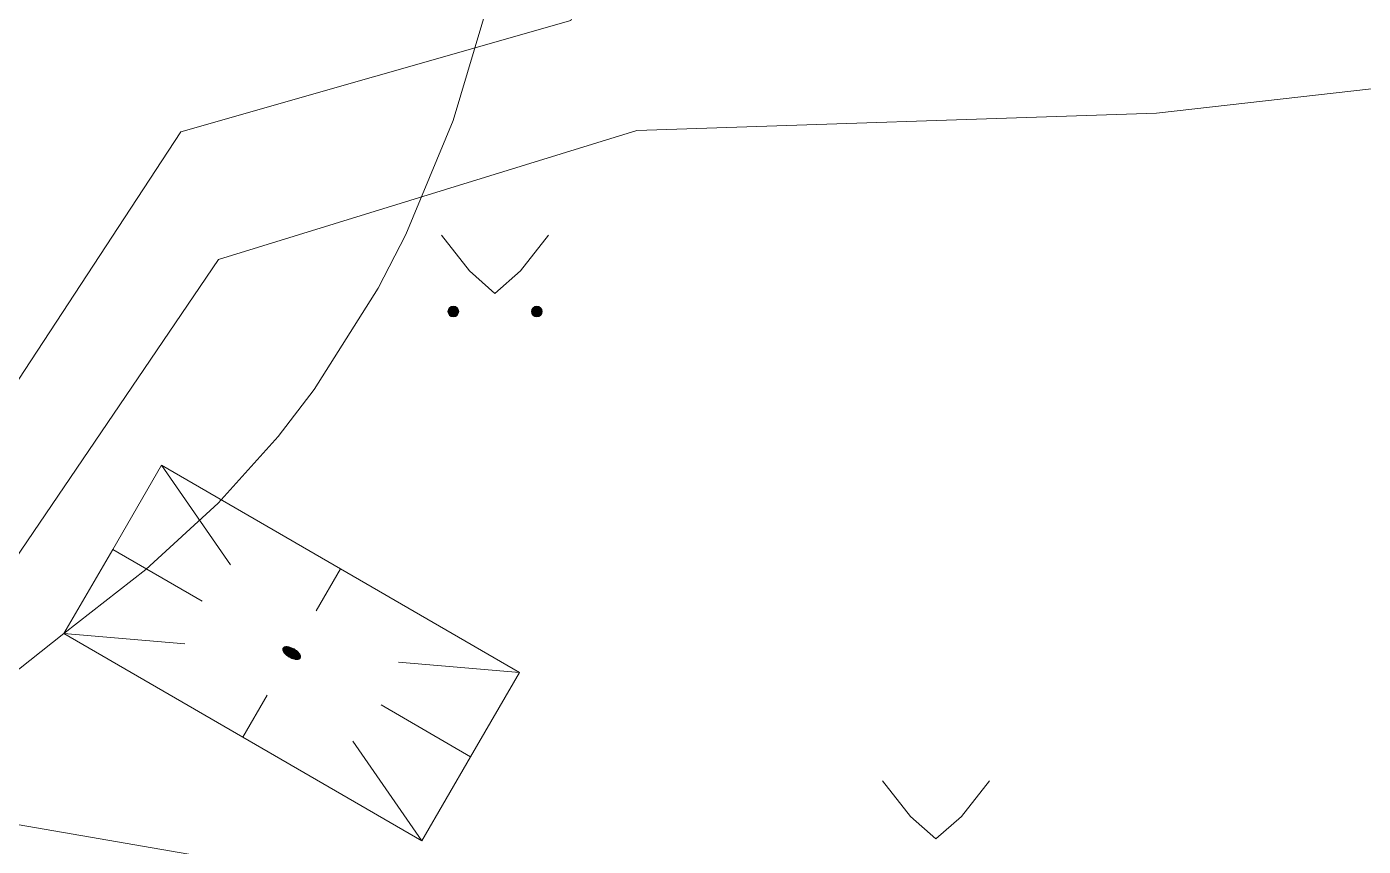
# Model space of a CAD drawing. Extents: x 1000 to 4000, y -5000 to -1000.
# Drawn here: x 1545.7 to 1570.06, y -4599.88 to -4584.94 of the extents above; entities that cross this region are included whole.
import ezdxf

# ---------------------------------------------------------------- set-up
doc = ezdxf.new("R2010")
doc.units = 0
doc.header["$MEASUREMENT"] = 0
for name, color, linetype in [('СЛОЙ_11', 7, 'CONTINUOUS'), ('СЛОЙ_24', 7, 'CONTINUOUS'), ('СЛОЙ_41', 7, 'CONTINUOUS'), ('СЛОЙ_50', 7, 'CONTINUOUS'), ('СЛОЙ_7', 7, 'CONTINUOUS')]:
    doc.layers.add(name, color=color, linetype=linetype)

msp = doc.modelspace()

# ---------------------------------------------------------------- linework, layer by layer
at = {"layer": 'СЛОЙ_11', "color": 253, "linetype": 'Continuous', "lineweight": 0}
msp.add_lwpolyline([(1538.842, -4598.279), (1540.641, -4598.64), (1564.999, -4602.85)], dxfattribs=at)
at = {"layer": 'СЛОЙ_24', "color": 253, "linetype": 'Continuous', "lineweight": 0}
for points in [[(1540.448, -4595.008), (1544.02, -4596.815), (1549.197, -4589.187), (1556.822, -4586.838), (1566.294, -4586.517), (1576.968, -4585.313), (1588.124, -4581.7), (1590.372, -4580.175), (1592.378, -4577.846), (1592.539, -4575.999), (1591.289, -4572.94), (1577.771, -4553.075)], [(1530.014, -4587.019), (1530.094, -4588.223), (1543.618, -4594.326), (1548.515, -4586.858), (1555.618, -4584.831), (1557.063, -4581.7)]]:
    msp.add_lwpolyline(points, dxfattribs=at)
at = {"layer": 'СЛОЙ_41', "color": 253, "linetype": 'Continuous', "lineweight": 0}
for p, q in [((1553.264, -4588.746), (1553.774, -4589.396)), ((1555.214, -4588.746), (1554.704, -4589.396)), ((1553.774, -4589.396), (1554.234, -4589.806)), ((1554.704, -4589.396), (1554.234, -4589.806)), ((1561.298, -4598.69), (1561.808, -4599.34)), ((1563.248, -4598.69), (1562.738, -4599.34)), ((1561.808, -4599.34), (1562.268, -4599.75)), ((1562.738, -4599.34), (1562.268, -4599.75))]:
    msp.add_line(p, q, dxfattribs=at)
for centre in [(1553.478, -4590.136), (1554.999, -4590.136)]:
    msp.add_circle(centre, 0.0976, dxfattribs=at)
for points in [[(1553.388, -4590.173), (1553.382, -4590.116), (1553.388, -4590.098)], [(1553.397, -4590.19), (1553.388, -4590.098), (1553.397, -4590.081)], [(1553.388, -4590.173), (1553.388, -4590.098), (1553.397, -4590.19)], [(1553.409, -4590.205), (1553.397, -4590.081), (1553.409, -4590.067)], [(1553.397, -4590.19), (1553.397, -4590.081), (1553.409, -4590.205)], [(1553.424, -4590.217), (1553.409, -4590.067), (1553.424, -4590.054)], [(1553.409, -4590.205), (1553.409, -4590.067), (1553.424, -4590.217)], [(1553.441, -4590.226), (1553.424, -4590.054), (1553.441, -4590.045)], [(1553.424, -4590.217), (1553.424, -4590.054), (1553.441, -4590.226)], [(1553.459, -4590.231), (1553.441, -4590.045), (1553.459, -4590.04)], [(1553.441, -4590.226), (1553.441, -4590.045), (1553.459, -4590.231)], [(1553.478, -4590.233), (1553.459, -4590.04), (1553.478, -4590.038)], [(1553.459, -4590.231), (1553.459, -4590.04), (1553.478, -4590.233)], [(1554.909, -4590.173), (1554.903, -4590.116), (1554.909, -4590.098)], [(1554.918, -4590.19), (1554.909, -4590.098), (1554.918, -4590.081)], [(1554.909, -4590.173), (1554.909, -4590.098), (1554.918, -4590.19)], [(1554.93, -4590.205), (1554.918, -4590.081), (1554.93, -4590.067)], [(1554.918, -4590.19), (1554.918, -4590.081), (1554.93, -4590.205)], [(1554.945, -4590.217), (1554.93, -4590.067), (1554.945, -4590.054)], [(1554.93, -4590.205), (1554.93, -4590.067), (1554.945, -4590.217)], [(1554.962, -4590.226), (1554.945, -4590.054), (1554.962, -4590.045)], [(1554.945, -4590.217), (1554.945, -4590.054), (1554.962, -4590.226)], [(1554.98, -4590.231), (1554.962, -4590.045), (1554.98, -4590.04)], [(1554.962, -4590.226), (1554.962, -4590.045), (1554.98, -4590.231)], [(1554.999, -4590.233), (1554.98, -4590.04), (1554.999, -4590.038)], [(1554.98, -4590.231), (1554.98, -4590.04), (1554.999, -4590.233)], [(1553.382, -4590.155), (1553.38, -4590.136), (1553.382, -4590.116)], [(1553.382, -4590.155), (1553.382, -4590.116), (1553.388, -4590.173)], [(1554.903, -4590.155), (1554.901, -4590.136), (1554.903, -4590.116)], [(1554.903, -4590.155), (1554.903, -4590.116), (1554.909, -4590.173)]]:
    msp.add_solid(points, dxfattribs=at)
at = {"layer": 'СЛОЙ_41', "color": 253, "linetype": 'Continuous', "lineweight": 0, "extrusion": (0, 0, -1)}
for points in [[(-1553.478, -4590.233), (-1553.478, -4590.038), (-1553.497, -4590.231)], [(-1553.497, -4590.231), (-1553.478, -4590.038), (-1553.497, -4590.04)], [(-1553.497, -4590.231), (-1553.497, -4590.04), (-1553.515, -4590.226)], [(-1553.515, -4590.226), (-1553.497, -4590.04), (-1553.515, -4590.045)], [(-1553.515, -4590.226), (-1553.515, -4590.045), (-1553.532, -4590.217)], [(-1553.532, -4590.217), (-1553.515, -4590.045), (-1553.532, -4590.054)], [(-1553.532, -4590.217), (-1553.532, -4590.054), (-1553.547, -4590.205)], [(-1553.547, -4590.205), (-1553.532, -4590.054), (-1553.547, -4590.067)], [(-1553.547, -4590.205), (-1553.547, -4590.067), (-1553.559, -4590.19)], [(-1553.559, -4590.19), (-1553.547, -4590.067), (-1553.559, -4590.081)], [(-1553.559, -4590.19), (-1553.559, -4590.081), (-1553.568, -4590.173)], [(-1553.568, -4590.173), (-1553.559, -4590.081), (-1553.568, -4590.098)], [(-1553.568, -4590.173), (-1553.568, -4590.098), (-1553.574, -4590.155)], [(-1553.574, -4590.155), (-1553.568, -4590.098), (-1553.574, -4590.116)], [(-1554.999, -4590.233), (-1554.999, -4590.038), (-1555.018, -4590.231)], [(-1555.018, -4590.231), (-1554.999, -4590.038), (-1555.018, -4590.04)], [(-1555.018, -4590.231), (-1555.018, -4590.04), (-1555.036, -4590.226)], [(-1555.036, -4590.226), (-1555.018, -4590.04), (-1555.036, -4590.045)], [(-1555.036, -4590.226), (-1555.036, -4590.045), (-1555.053, -4590.217)], [(-1555.053, -4590.217), (-1555.036, -4590.045), (-1555.053, -4590.054)], [(-1555.053, -4590.217), (-1555.053, -4590.054), (-1555.068, -4590.205)], [(-1555.068, -4590.205), (-1555.053, -4590.054), (-1555.068, -4590.067)], [(-1555.068, -4590.205), (-1555.068, -4590.067), (-1555.08, -4590.19)], [(-1555.08, -4590.19), (-1555.068, -4590.067), (-1555.08, -4590.081)], [(-1555.08, -4590.19), (-1555.08, -4590.081), (-1555.089, -4590.173)], [(-1555.089, -4590.173), (-1555.08, -4590.081), (-1555.089, -4590.098)], [(-1555.089, -4590.173), (-1555.089, -4590.098), (-1555.095, -4590.155)], [(-1555.095, -4590.155), (-1555.089, -4590.098), (-1555.095, -4590.116)], [(-1553.574, -4590.155), (-1553.574, -4590.116), (-1553.576, -4590.136)], [(-1555.095, -4590.155), (-1555.095, -4590.116), (-1555.097, -4590.136)]]:
    msp.add_solid(points, dxfattribs=at)
at = {"layer": 'СЛОЙ_50', "color": 253, "linetype": 'Continuous', "lineweight": 0}
msp.add_lwpolyline([(1544.957, -4597.128), (1546.383, -4596.007), (1547.873, -4594.84), (1549.191, -4593.626), (1550.283, -4592.415), (1550.944, -4591.554), (1552.109, -4589.712), (1552.614, -4588.731), (1553.473, -4586.654), (1554.135, -4584.431), (1554.47, -4582.871), (1554.647, -4581.798), (1554.819, -4580.228)], dxfattribs=at)
at = {"layer": 'СЛОЙ_7', "color": 253, "linetype": 'Continuous', "lineweight": 0}
for p, q in [((1548.162, -4592.936), (1547.273, -4594.471)), ((1548.162, -4592.936), (1549.419, -4594.751)), ((1548.162, -4592.936), (1551.422, -4594.825)), ((1547.273, -4594.471), (1546.383, -4596.007)), ((1547.273, -4594.471), (1548.903, -4595.415)), ((1551.422, -4594.825), (1550.977, -4595.593)), ((1551.422, -4594.825), (1554.682, -4596.713)), ((1546.383, -4596.007), (1548.585, -4596.194)), ((1546.383, -4596.007), (1549.642, -4597.896)), ((1550.689, -4596.451), (1550.689, -4596.451)), ((1554.682, -4596.713), (1552.481, -4596.526)), ((1554.682, -4596.713), (1553.792, -4598.25)), ((1549.642, -4597.896), (1550.087, -4597.128)), ((1553.792, -4598.25), (1552.162, -4597.305)), ((1549.642, -4597.896), (1552.902, -4599.785)), ((1552.902, -4599.785), (1551.644, -4597.968)), ((1553.792, -4598.25), (1552.902, -4599.785))]:
    msp.add_line(p, q, dxfattribs=at)
for centre, radius, start, end in [((1550.413, -4596.291), 0.0429, 150.2664, 173.156), ((1550.429, -4596.292), 0.0594, 173.4637, 191.8958), ((1550.464, -4596.285), 0.095, 191.7643, 205.2552), ((1550.413, -4596.291), 0.0429, 126.6507, 149.5403), ((1550.514, -4596.262), 0.15, 205.0639, 215.0249), ((1550.422, -4596.305), 0.0594, 107.911, 126.3431), ((1550.57, -4596.224), 0.218, 214.8883, 222.6409), ((1550.433, -4596.338), 0.095, 94.5516, 108.0424), ((1550.622, -4596.177), 0.288, 222.5531, 228.9846), ((1550.438, -4596.393), 0.15, 84.7818, 94.7428), ((1550.66, -4596.133), 0.346, 228.9257, 234.6143), ((1550.433, -4596.461), 0.218, 77.1658, 84.9184), ((1550.679, -4596.106), 0.379, 234.5698, 239.9235), ((1550.417, -4596.529), 0.288, 70.8221, 77.2537), ((1550.399, -4596.584), 0.346, 65.1924, 70.8811), ((1550.385, -4596.614), 0.379, 59.8832, 65.237), ((1550.385, -4596.614), 0.379, 54.5698, 59.9235), ((1550.405, -4596.588), 0.346, 48.9257, 54.6143), ((1550.443, -4596.544), 0.288, 42.5531, 48.9846), ((1550.495, -4596.497), 0.218, 34.8883, 42.6409), ((1550.551, -4596.458), 0.15, 25.0639, 35.0249), ((1550.601, -4596.435), 0.095, 11.7643, 25.2552), ((1550.635, -4596.428), 0.0594, 353.4637, 11.8958), ((1550.68, -4596.107), 0.379, 239.8832, 245.237), ((1550.666, -4596.136), 0.346, 245.1924, 250.8811), ((1550.647, -4596.191), 0.288, 250.8221, 257.2537), ((1550.632, -4596.26), 0.218, 257.1658, 264.9184), ((1550.627, -4596.328), 0.15, 264.7818, 274.7428), ((1550.631, -4596.382), 0.095, 274.5516, 288.0424), ((1550.643, -4596.416), 0.0594, 287.911, 306.3431), ((1550.652, -4596.429), 0.0429, 306.6507, 329.5403), ((1550.652, -4596.43), 0.0429, 330.2664, 353.156)]:
    msp.add_arc(centre, radius, start, end, dxfattribs=at)
for points in [[(1550.37, -4596.299), (1550.37, -4596.287), (1550.37, -4596.285)], [(1550.37, -4596.299), (1550.37, -4596.285), (1550.371, -4596.3)], [(1550.371, -4596.3), (1550.37, -4596.285), (1550.371, -4596.285)], [(1550.37, -4596.297), (1550.37, -4596.288), (1550.37, -4596.287)], [(1550.37, -4596.297), (1550.37, -4596.287), (1550.37, -4596.299)], [(1550.37, -4596.297), (1550.37, -4596.29), (1550.37, -4596.288)], [(1550.37, -4596.297), (1550.37, -4596.288), (1550.37, -4596.297)], [(1550.37, -4596.294), (1550.37, -4596.292), (1550.37, -4596.29)], [(1550.37, -4596.294), (1550.37, -4596.29), (1550.37, -4596.295)], [(1550.37, -4596.295), (1550.37, -4596.29), (1550.37, -4596.29)], [(1550.37, -4596.295), (1550.37, -4596.29), (1550.37, -4596.297)], [(1550.372, -4596.307), (1550.371, -4596.281), (1550.372, -4596.279)], [(1550.371, -4596.304), (1550.371, -4596.283), (1550.371, -4596.281)], [(1550.371, -4596.304), (1550.371, -4596.281), (1550.371, -4596.305)], [(1550.371, -4596.305), (1550.371, -4596.281), (1550.371, -4596.281)], [(1550.371, -4596.305), (1550.371, -4596.281), (1550.372, -4596.307)], [(1550.371, -4596.302), (1550.371, -4596.285), (1550.371, -4596.283)], [(1550.371, -4596.302), (1550.371, -4596.283), (1550.371, -4596.302)], [(1550.371, -4596.302), (1550.371, -4596.283), (1550.371, -4596.283)], [(1550.371, -4596.302), (1550.371, -4596.283), (1550.371, -4596.304)], [(1550.371, -4596.3), (1550.371, -4596.285), (1550.371, -4596.302)], [(1550.373, -4596.31), (1550.372, -4596.278), (1550.373, -4596.277)], [(1550.372, -4596.307), (1550.372, -4596.279), (1550.372, -4596.278)], [(1550.372, -4596.307), (1550.372, -4596.278), (1550.373, -4596.31)], [(1550.372, -4596.307), (1550.372, -4596.279), (1550.372, -4596.307)], [(1550.374, -4596.315), (1550.373, -4596.274), (1550.374, -4596.273)], [(1550.373, -4596.313), (1550.373, -4596.275), (1550.373, -4596.274)], [(1550.373, -4596.313), (1550.373, -4596.274), (1550.374, -4596.315)], [(1550.373, -4596.312), (1550.373, -4596.276), (1550.373, -4596.275)], [(1550.373, -4596.312), (1550.373, -4596.275), (1550.373, -4596.313)], [(1550.373, -4596.31), (1550.373, -4596.277), (1550.373, -4596.276)], [(1550.373, -4596.31), (1550.373, -4596.276), (1550.373, -4596.312)], [(1550.373, -4596.31), (1550.373, -4596.277), (1550.373, -4596.31)], [(1550.375, -4596.318), (1550.374, -4596.272), (1550.375, -4596.271)], [(1550.374, -4596.315), (1550.374, -4596.273), (1550.374, -4596.272)], [(1550.374, -4596.315), (1550.374, -4596.272), (1550.375, -4596.318)], [(1550.374, -4596.315), (1550.374, -4596.273), (1550.374, -4596.315)], [(1550.376, -4596.321), (1550.375, -4596.27), (1550.376, -4596.269)], [(1550.375, -4596.318), (1550.375, -4596.271), (1550.375, -4596.27)], [(1550.375, -4596.318), (1550.375, -4596.27), (1550.376, -4596.321)], [(1550.375, -4596.318), (1550.375, -4596.271), (1550.375, -4596.318)], [(1550.377, -4596.323), (1550.376, -4596.269), (1550.377, -4596.267)], [(1550.376, -4596.321), (1550.376, -4596.269), (1550.376, -4596.321)], [(1550.376, -4596.321), (1550.376, -4596.269), (1550.376, -4596.269)], [(1550.376, -4596.321), (1550.376, -4596.269), (1550.377, -4596.323)], [(1550.377, -4596.323), (1550.377, -4596.267), (1550.378, -4596.324)], [(1550.378, -4596.324), (1550.377, -4596.267), (1550.378, -4596.267)], [(1550.379, -4596.326), (1550.378, -4596.267), (1550.379, -4596.265)], [(1550.378, -4596.324), (1550.378, -4596.267), (1550.379, -4596.326)], [(1550.38, -4596.329), (1550.379, -4596.265), (1550.38, -4596.264)], [(1550.379, -4596.326), (1550.379, -4596.265), (1550.379, -4596.327)], [(1550.379, -4596.327), (1550.379, -4596.265), (1550.379, -4596.265)], [(1550.379, -4596.327), (1550.379, -4596.265), (1550.38, -4596.329)], [(1550.381, -4596.332), (1550.38, -4596.263), (1550.381, -4596.262)], [(1550.38, -4596.329), (1550.38, -4596.264), (1550.38, -4596.263)], [(1550.38, -4596.329), (1550.38, -4596.263), (1550.381, -4596.332)], [(1550.38, -4596.329), (1550.38, -4596.264), (1550.38, -4596.329)], [(1550.381, -4596.332), (1550.381, -4596.262), (1550.382, -4596.332)], [(1550.382, -4596.332), (1550.381, -4596.262), (1550.382, -4596.262)], [(1550.383, -4596.335), (1550.382, -4596.262), (1550.383, -4596.26)], [(1550.382, -4596.332), (1550.382, -4596.262), (1550.383, -4596.335)], [(1550.385, -4596.338), (1550.383, -4596.26), (1550.385, -4596.259)], [(1550.383, -4596.335), (1550.383, -4596.26), (1550.383, -4596.335)], [(1550.383, -4596.335), (1550.383, -4596.26), (1550.383, -4596.26)], [(1550.383, -4596.335), (1550.383, -4596.26), (1550.385, -4596.338)], [(1550.386, -4596.341), (1550.385, -4596.259), (1550.386, -4596.257)], [(1550.385, -4596.338), (1550.385, -4596.259), (1550.385, -4596.338)], [(1550.385, -4596.338), (1550.385, -4596.259), (1550.385, -4596.259)], [(1550.385, -4596.338), (1550.385, -4596.259), (1550.386, -4596.341)], [(1550.386, -4596.341), (1550.386, -4596.257), (1550.387, -4596.341)], [(1550.387, -4596.341), (1550.386, -4596.257), (1550.387, -4596.257)], [(1550.388, -4596.344), (1550.387, -4596.257), (1550.388, -4596.256)], [(1550.387, -4596.341), (1550.387, -4596.257), (1550.388, -4596.344)], [(1550.39, -4596.346), (1550.388, -4596.256), (1550.39, -4596.255)], [(1550.388, -4596.344), (1550.388, -4596.256), (1550.388, -4596.344)], [(1550.388, -4596.344), (1550.388, -4596.256), (1550.388, -4596.256)], [(1550.388, -4596.344), (1550.388, -4596.256), (1550.39, -4596.346)], [(1550.392, -4596.349), (1550.39, -4596.255), (1550.392, -4596.253)], [(1550.39, -4596.346), (1550.39, -4596.255), (1550.39, -4596.347)], [(1550.39, -4596.347), (1550.39, -4596.255), (1550.39, -4596.255)], [(1550.39, -4596.347), (1550.39, -4596.255), (1550.392, -4596.349)], [(1550.394, -4596.352), (1550.392, -4596.253), (1550.394, -4596.252)], [(1550.392, -4596.349), (1550.392, -4596.253), (1550.392, -4596.35)], [(1550.392, -4596.35), (1550.392, -4596.253), (1550.392, -4596.253)], [(1550.392, -4596.35), (1550.392, -4596.253), (1550.394, -4596.352)], [(1550.394, -4596.352), (1550.394, -4596.252), (1550.395, -4596.353)], [(1550.395, -4596.353), (1550.394, -4596.252), (1550.395, -4596.252)], [(1550.396, -4596.355), (1550.395, -4596.252), (1550.396, -4596.251)], [(1550.395, -4596.353), (1550.395, -4596.252), (1550.396, -4596.355)], [(1550.396, -4596.355), (1550.396, -4596.251), (1550.397, -4596.356)], [(1550.397, -4596.356), (1550.396, -4596.251), (1550.397, -4596.251)], [(1550.399, -4596.358), (1550.397, -4596.251), (1550.399, -4596.25)], [(1550.397, -4596.356), (1550.397, -4596.251), (1550.399, -4596.358)], [(1550.401, -4596.361), (1550.399, -4596.25), (1550.401, -4596.249)], [(1550.399, -4596.358), (1550.399, -4596.25), (1550.399, -4596.359)], [(1550.399, -4596.359), (1550.399, -4596.25), (1550.399, -4596.25)], [(1550.399, -4596.359), (1550.399, -4596.25), (1550.401, -4596.361)], [(1550.404, -4596.364), (1550.401, -4596.249), (1550.404, -4596.248)], [(1550.401, -4596.361), (1550.401, -4596.249), (1550.401, -4596.362)], [(1550.401, -4596.362), (1550.401, -4596.249), (1550.401, -4596.249)], [(1550.401, -4596.362), (1550.401, -4596.249), (1550.404, -4596.364)], [(1550.406, -4596.367), (1550.404, -4596.248), (1550.406, -4596.247)], [(1550.404, -4596.364), (1550.404, -4596.248), (1550.404, -4596.365)], [(1550.404, -4596.365), (1550.404, -4596.248), (1550.404, -4596.248)], [(1550.404, -4596.365), (1550.404, -4596.248), (1550.406, -4596.367)], [(1550.406, -4596.367), (1550.406, -4596.247), (1550.406, -4596.367)], [(1550.406, -4596.367), (1550.406, -4596.247), (1550.406, -4596.247)], [(1550.406, -4596.367), (1550.406, -4596.247), (1550.409, -4596.37)], [(1550.409, -4596.37), (1550.406, -4596.247), (1550.409, -4596.247)], [(1550.411, -4596.373), (1550.409, -4596.247), (1550.411, -4596.246)], [(1550.409, -4596.37), (1550.409, -4596.247), (1550.409, -4596.37)], [(1550.409, -4596.37), (1550.409, -4596.247), (1550.409, -4596.247)], [(1550.409, -4596.37), (1550.409, -4596.247), (1550.411, -4596.373)], [(1550.411, -4596.373), (1550.411, -4596.246), (1550.412, -4596.373)], [(1550.412, -4596.373), (1550.411, -4596.246), (1550.412, -4596.246)], [(1550.414, -4596.376), (1550.412, -4596.246), (1550.414, -4596.245)], [(1550.412, -4596.373), (1550.412, -4596.246), (1550.414, -4596.376)], [(1550.414, -4596.376), (1550.414, -4596.245), (1550.415, -4596.376)], [(1550.415, -4596.376), (1550.414, -4596.245), (1550.415, -4596.245)], [(1550.415, -4596.376), (1550.415, -4596.245), (1550.417, -4596.379)], [(1550.417, -4596.379), (1550.415, -4596.245), (1550.417, -4596.245)], [(1550.42, -4596.382), (1550.417, -4596.245), (1550.42, -4596.244)], [(1550.417, -4596.379), (1550.417, -4596.245), (1550.417, -4596.379)], [(1550.417, -4596.379), (1550.417, -4596.245), (1550.417, -4596.245)], [(1550.417, -4596.379), (1550.417, -4596.245), (1550.42, -4596.382)], [(1550.42, -4596.382), (1550.42, -4596.244), (1550.42, -4596.382)], [(1550.42, -4596.382), (1550.42, -4596.244), (1550.42, -4596.244)], [(1550.42, -4596.382), (1550.42, -4596.244), (1550.423, -4596.385)], [(1550.423, -4596.385), (1550.42, -4596.244), (1550.423, -4596.244)], [(1550.423, -4596.385), (1550.423, -4596.244), (1550.423, -4596.385)], [(1550.423, -4596.385), (1550.423, -4596.244), (1550.423, -4596.244)], [(1550.423, -4596.385), (1550.423, -4596.244), (1550.426, -4596.388)], [(1550.426, -4596.388), (1550.423, -4596.244), (1550.426, -4596.244)], [(1550.426, -4596.388), (1550.426, -4596.244), (1550.426, -4596.388)], [(1550.426, -4596.388), (1550.426, -4596.244), (1550.426, -4596.244)], [(1550.426, -4596.388), (1550.426, -4596.244), (1550.429, -4596.39)], [(1550.429, -4596.39), (1550.426, -4596.244), (1550.429, -4596.244)], [(1550.43, -4596.391), (1550.429, -4596.244), (1550.43, -4596.243)], [(1550.429, -4596.39), (1550.429, -4596.244), (1550.43, -4596.391)], [(1550.43, -4596.391), (1550.43, -4596.243), (1550.432, -4596.393)], [(1550.432, -4596.393), (1550.43, -4596.243), (1550.432, -4596.243)], [(1550.432, -4596.393), (1550.432, -4596.243), (1550.433, -4596.394)], [(1550.433, -4596.394), (1550.432, -4596.243), (1550.433, -4596.243)], [(1550.433, -4596.394), (1550.433, -4596.243), (1550.436, -4596.396)], [(1550.436, -4596.396), (1550.433, -4596.243), (1550.436, -4596.243)], [(1550.436, -4596.396), (1550.436, -4596.243), (1550.436, -4596.396)], [(1550.436, -4596.396), (1550.436, -4596.243), (1550.436, -4596.243)], [(1550.436, -4596.396), (1550.436, -4596.243), (1550.439, -4596.399)], [(1550.439, -4596.399), (1550.436, -4596.243), (1550.439, -4596.243)], [(1550.439, -4596.399), (1550.439, -4596.243), (1550.439, -4596.399)], [(1550.439, -4596.399), (1550.439, -4596.243), (1550.439, -4596.243)], [(1550.439, -4596.399), (1550.439, -4596.243), (1550.442, -4596.402)], [(1550.442, -4596.402), (1550.442, -4596.243), (1550.443, -4596.402)], [(1550.443, -4596.402), (1550.443, -4596.243), (1550.446, -4596.404)], [(1550.446, -4596.404), (1550.446, -4596.243), (1550.446, -4596.405)], [(1550.446, -4596.405), (1550.446, -4596.243), (1550.449, -4596.407)], [(1550.449, -4596.407), (1550.449, -4596.244), (1550.45, -4596.407)], [(1550.45, -4596.407), (1550.45, -4596.244), (1550.453, -4596.41)], [(1550.453, -4596.41), (1550.453, -4596.244), (1550.453, -4596.41)], [(1550.453, -4596.41), (1550.453, -4596.244), (1550.456, -4596.412)], [(1550.456, -4596.412), (1550.456, -4596.244), (1550.457, -4596.413)], [(1550.457, -4596.413), (1550.457, -4596.244), (1550.46, -4596.415)], [(1550.46, -4596.415), (1550.46, -4596.245), (1550.461, -4596.415)], [(1550.461, -4596.415), (1550.461, -4596.245), (1550.464, -4596.418)], [(1550.464, -4596.418), (1550.464, -4596.245), (1550.464, -4596.418)], [(1550.464, -4596.418), (1550.464, -4596.245), (1550.467, -4596.42)], [(1550.467, -4596.42), (1550.467, -4596.246), (1550.468, -4596.421)], [(1550.468, -4596.421), (1550.468, -4596.246), (1550.471, -4596.423)], [(1550.471, -4596.423), (1550.471, -4596.246), (1550.472, -4596.423)], [(1550.472, -4596.423), (1550.472, -4596.247), (1550.475, -4596.425)], [(1550.475, -4596.425), (1550.475, -4596.247), (1550.476, -4596.426)], [(1550.476, -4596.426), (1550.476, -4596.247), (1550.479, -4596.428)], [(1550.479, -4596.428), (1550.479, -4596.248), (1550.479, -4596.428)], [(1550.479, -4596.428), (1550.479, -4596.248), (1550.483, -4596.43)], [(1550.483, -4596.43), (1550.483, -4596.249), (1550.483, -4596.43)], [(1550.483, -4596.43), (1550.483, -4596.249), (1550.487, -4596.432)], [(1550.487, -4596.432), (1550.487, -4596.25), (1550.487, -4596.433)], [(1550.487, -4596.433), (1550.487, -4596.25), (1550.491, -4596.435)], [(1550.491, -4596.435), (1550.491, -4596.251), (1550.491, -4596.435)], [(1550.491, -4596.435), (1550.491, -4596.251), (1550.495, -4596.437)], [(1550.495, -4596.437), (1550.495, -4596.252), (1550.495, -4596.437)], [(1550.495, -4596.437), (1550.495, -4596.252), (1550.499, -4596.439)], [(1550.499, -4596.439), (1550.499, -4596.253), (1550.499, -4596.439)], [(1550.499, -4596.439), (1550.499, -4596.253), (1550.503, -4596.441)], [(1550.503, -4596.441), (1550.503, -4596.254), (1550.503, -4596.442)], [(1550.503, -4596.442), (1550.503, -4596.254), (1550.507, -4596.443)], [(1550.507, -4596.443), (1550.507, -4596.256), (1550.507, -4596.444)], [(1550.507, -4596.444), (1550.507, -4596.256), (1550.511, -4596.445)], [(1550.511, -4596.445), (1550.511, -4596.257), (1550.511, -4596.446)], [(1550.511, -4596.446), (1550.511, -4596.257), (1550.515, -4596.447)], [(1550.515, -4596.447), (1550.515, -4596.258), (1550.515, -4596.448)], [(1550.515, -4596.448), (1550.515, -4596.258), (1550.519, -4596.449)], [(1550.519, -4596.449), (1550.519, -4596.26), (1550.519, -4596.45)], [(1550.519, -4596.45), (1550.519, -4596.26), (1550.523, -4596.451)], [(1550.523, -4596.451), (1550.523, -4596.261), (1550.524, -4596.452)], [(1550.524, -4596.452), (1550.524, -4596.262), (1550.527, -4596.453)], [(1550.527, -4596.453), (1550.527, -4596.263), (1550.528, -4596.453)], [(1550.528, -4596.453), (1550.528, -4596.263), (1550.531, -4596.455)], [(1550.531, -4596.455), (1550.531, -4596.265), (1550.532, -4596.455)], [(1550.532, -4596.455), (1550.532, -4596.265), (1550.535, -4596.457)], [(1550.535, -4596.457), (1550.535, -4596.266), (1550.536, -4596.457)], [(1550.536, -4596.457), (1550.536, -4596.267), (1550.539, -4596.458)], [(1550.539, -4596.458), (1550.539, -4596.268), (1550.54, -4596.458)], [(1550.54, -4596.458), (1550.54, -4596.268), (1550.543, -4596.46)], [(1550.543, -4596.46), (1550.543, -4596.27), (1550.544, -4596.46)], [(1550.544, -4596.46), (1550.544, -4596.27), (1550.548, -4596.461)], [(1550.548, -4596.461), (1550.548, -4596.272), (1550.548, -4596.462)], [(1550.548, -4596.462), (1550.548, -4596.272), (1550.552, -4596.463)], [(1550.552, -4596.463), (1550.552, -4596.274), (1550.552, -4596.463)], [(1550.552, -4596.463), (1550.552, -4596.274), (1550.556, -4596.464)], [(1550.556, -4596.464), (1550.556, -4596.276), (1550.556, -4596.464)], [(1550.556, -4596.464), (1550.556, -4596.276), (1550.56, -4596.466)], [(1550.56, -4596.466), (1550.56, -4596.278), (1550.56, -4596.466)], [(1550.56, -4596.466), (1550.56, -4596.278), (1550.564, -4596.467)], [(1550.564, -4596.467), (1550.564, -4596.28), (1550.564, -4596.467)], [(1550.564, -4596.467), (1550.564, -4596.28), (1550.568, -4596.468)], [(1550.568, -4596.468), (1550.568, -4596.282), (1550.568, -4596.468)], [(1550.568, -4596.468), (1550.568, -4596.283), (1550.572, -4596.469)], [(1550.572, -4596.469), (1550.572, -4596.284), (1550.572, -4596.469)], [(1550.572, -4596.469), (1550.572, -4596.285), (1550.576, -4596.47)], [(1550.576, -4596.47), (1550.576, -4596.287), (1550.576, -4596.47)], [(1550.576, -4596.47), (1550.576, -4596.287), (1550.58, -4596.471)], [(1550.58, -4596.471), (1550.58, -4596.289), (1550.58, -4596.471)], [(1550.58, -4596.471), (1550.58, -4596.289), (1550.584, -4596.472)], [(1550.584, -4596.472), (1550.584, -4596.291), (1550.584, -4596.472)], [(1550.584, -4596.472), (1550.584, -4596.292), (1550.587, -4596.473)], [(1550.587, -4596.473), (1550.587, -4596.294), (1550.588, -4596.473)], [(1550.588, -4596.473), (1550.588, -4596.294), (1550.591, -4596.474)], [(1550.591, -4596.474), (1550.591, -4596.296), (1550.592, -4596.474)], [(1550.592, -4596.474), (1550.592, -4596.297), (1550.595, -4596.474)], [(1550.595, -4596.474), (1550.595, -4596.299), (1550.596, -4596.474)], [(1550.596, -4596.474), (1550.596, -4596.299), (1550.599, -4596.475)], [(1550.599, -4596.475), (1550.599, -4596.301), (1550.599, -4596.475)], [(1550.599, -4596.475), (1550.599, -4596.302), (1550.603, -4596.476)], [(1550.603, -4596.476), (1550.603, -4596.304), (1550.603, -4596.476)], [(1550.603, -4596.476), (1550.603, -4596.304), (1550.606, -4596.476)], [(1550.606, -4596.476), (1550.606, -4596.307), (1550.607, -4596.476)], [(1550.607, -4596.476), (1550.607, -4596.307), (1550.61, -4596.476)], [(1550.61, -4596.476), (1550.61, -4596.309), (1550.61, -4596.476)], [(1550.61, -4596.476), (1550.61, -4596.309), (1550.613, -4596.477)], [(1550.613, -4596.477), (1550.613, -4596.312), (1550.614, -4596.477)], [(1550.614, -4596.477), (1550.614, -4596.312), (1550.617, -4596.477)], [(1550.617, -4596.477), (1550.617, -4596.315), (1550.617, -4596.477)], [(1550.617, -4596.477), (1550.617, -4596.315), (1550.62, -4596.477)], [(1550.62, -4596.477), (1550.62, -4596.317), (1550.621, -4596.477)], [(1550.621, -4596.477), (1550.621, -4596.318), (1550.624, -4596.477)], [(1550.624, -4596.477), (1550.624, -4596.32), (1550.624, -4596.477)], [(1550.624, -4596.477), (1550.624, -4596.32), (1550.627, -4596.477)]]:
    msp.add_solid(points, dxfattribs=at)
at = {"layer": 'СЛОЙ_7', "color": 253, "linetype": 'Continuous', "lineweight": 0, "extrusion": (0, 0, -1)}
for points in [[(-1550.442, -4596.402), (-1550.439, -4596.243), (-1550.442, -4596.243)], [(-1550.443, -4596.402), (-1550.442, -4596.243), (-1550.443, -4596.243)], [(-1550.446, -4596.404), (-1550.443, -4596.243), (-1550.446, -4596.243)], [(-1550.446, -4596.405), (-1550.446, -4596.243), (-1550.446, -4596.243)], [(-1550.449, -4596.407), (-1550.446, -4596.243), (-1550.449, -4596.244)], [(-1550.45, -4596.407), (-1550.449, -4596.244), (-1550.45, -4596.244)], [(-1550.453, -4596.41), (-1550.45, -4596.244), (-1550.453, -4596.244)], [(-1550.453, -4596.41), (-1550.453, -4596.244), (-1550.453, -4596.244)], [(-1550.456, -4596.412), (-1550.453, -4596.244), (-1550.456, -4596.244)], [(-1550.457, -4596.413), (-1550.456, -4596.244), (-1550.457, -4596.244)], [(-1550.46, -4596.415), (-1550.457, -4596.244), (-1550.46, -4596.245)], [(-1550.461, -4596.415), (-1550.46, -4596.245), (-1550.461, -4596.245)], [(-1550.464, -4596.418), (-1550.461, -4596.245), (-1550.464, -4596.245)], [(-1550.464, -4596.418), (-1550.464, -4596.245), (-1550.464, -4596.245)], [(-1550.467, -4596.42), (-1550.464, -4596.245), (-1550.467, -4596.246)], [(-1550.468, -4596.421), (-1550.467, -4596.246), (-1550.468, -4596.246)], [(-1550.471, -4596.423), (-1550.468, -4596.246), (-1550.471, -4596.246)], [(-1550.472, -4596.423), (-1550.471, -4596.246), (-1550.472, -4596.247)], [(-1550.475, -4596.425), (-1550.472, -4596.247), (-1550.475, -4596.247)], [(-1550.476, -4596.426), (-1550.475, -4596.247), (-1550.476, -4596.247)], [(-1550.479, -4596.428), (-1550.476, -4596.247), (-1550.479, -4596.248)], [(-1550.479, -4596.428), (-1550.479, -4596.248), (-1550.479, -4596.248)], [(-1550.483, -4596.43), (-1550.479, -4596.248), (-1550.483, -4596.249)], [(-1550.483, -4596.43), (-1550.483, -4596.249), (-1550.483, -4596.249)], [(-1550.487, -4596.432), (-1550.483, -4596.249), (-1550.487, -4596.25)], [(-1550.487, -4596.433), (-1550.487, -4596.25), (-1550.487, -4596.25)], [(-1550.491, -4596.435), (-1550.487, -4596.25), (-1550.491, -4596.251)], [(-1550.491, -4596.435), (-1550.491, -4596.251), (-1550.491, -4596.251)], [(-1550.495, -4596.437), (-1550.491, -4596.251), (-1550.495, -4596.252)], [(-1550.495, -4596.437), (-1550.495, -4596.252), (-1550.495, -4596.252)], [(-1550.499, -4596.439), (-1550.495, -4596.252), (-1550.499, -4596.253)], [(-1550.499, -4596.439), (-1550.499, -4596.253), (-1550.499, -4596.253)], [(-1550.503, -4596.441), (-1550.499, -4596.253), (-1550.503, -4596.254)], [(-1550.503, -4596.442), (-1550.503, -4596.254), (-1550.503, -4596.254)], [(-1550.507, -4596.443), (-1550.503, -4596.254), (-1550.507, -4596.256)], [(-1550.507, -4596.444), (-1550.507, -4596.256), (-1550.507, -4596.256)], [(-1550.511, -4596.445), (-1550.507, -4596.256), (-1550.511, -4596.257)], [(-1550.511, -4596.446), (-1550.511, -4596.257), (-1550.511, -4596.257)], [(-1550.515, -4596.447), (-1550.511, -4596.257), (-1550.515, -4596.258)], [(-1550.515, -4596.448), (-1550.515, -4596.258), (-1550.515, -4596.258)], [(-1550.519, -4596.449), (-1550.515, -4596.258), (-1550.519, -4596.26)], [(-1550.519, -4596.45), (-1550.519, -4596.26), (-1550.519, -4596.26)], [(-1550.523, -4596.451), (-1550.519, -4596.26), (-1550.523, -4596.261)], [(-1550.524, -4596.452), (-1550.523, -4596.261), (-1550.524, -4596.262)], [(-1550.527, -4596.453), (-1550.524, -4596.262), (-1550.527, -4596.263)], [(-1550.528, -4596.453), (-1550.527, -4596.263), (-1550.528, -4596.263)], [(-1550.531, -4596.455), (-1550.528, -4596.263), (-1550.531, -4596.265)], [(-1550.532, -4596.455), (-1550.531, -4596.265), (-1550.532, -4596.265)], [(-1550.535, -4596.457), (-1550.532, -4596.265), (-1550.535, -4596.266)], [(-1550.536, -4596.457), (-1550.535, -4596.266), (-1550.536, -4596.267)], [(-1550.539, -4596.458), (-1550.536, -4596.267), (-1550.539, -4596.268)], [(-1550.54, -4596.458), (-1550.539, -4596.268), (-1550.54, -4596.268)], [(-1550.543, -4596.46), (-1550.54, -4596.268), (-1550.543, -4596.27)], [(-1550.544, -4596.46), (-1550.543, -4596.27), (-1550.544, -4596.27)], [(-1550.548, -4596.461), (-1550.544, -4596.27), (-1550.548, -4596.272)], [(-1550.548, -4596.462), (-1550.548, -4596.272), (-1550.548, -4596.272)], [(-1550.552, -4596.463), (-1550.548, -4596.272), (-1550.552, -4596.274)], [(-1550.552, -4596.463), (-1550.552, -4596.274), (-1550.552, -4596.274)], [(-1550.556, -4596.464), (-1550.552, -4596.274), (-1550.556, -4596.276)], [(-1550.556, -4596.464), (-1550.556, -4596.276), (-1550.556, -4596.276)], [(-1550.56, -4596.466), (-1550.556, -4596.276), (-1550.56, -4596.278)], [(-1550.56, -4596.466), (-1550.56, -4596.278), (-1550.56, -4596.278)], [(-1550.564, -4596.467), (-1550.56, -4596.278), (-1550.564, -4596.28)], [(-1550.564, -4596.467), (-1550.564, -4596.28), (-1550.564, -4596.28)], [(-1550.568, -4596.468), (-1550.564, -4596.28), (-1550.568, -4596.282)], [(-1550.568, -4596.468), (-1550.568, -4596.282), (-1550.568, -4596.283)], [(-1550.572, -4596.469), (-1550.568, -4596.283), (-1550.572, -4596.284)], [(-1550.572, -4596.469), (-1550.572, -4596.284), (-1550.572, -4596.285)], [(-1550.576, -4596.47), (-1550.572, -4596.285), (-1550.576, -4596.287)], [(-1550.576, -4596.47), (-1550.576, -4596.287), (-1550.576, -4596.287)], [(-1550.58, -4596.471), (-1550.576, -4596.287), (-1550.58, -4596.289)], [(-1550.58, -4596.471), (-1550.58, -4596.289), (-1550.58, -4596.289)], [(-1550.584, -4596.472), (-1550.58, -4596.289), (-1550.584, -4596.291)], [(-1550.584, -4596.472), (-1550.584, -4596.291), (-1550.584, -4596.292)], [(-1550.587, -4596.473), (-1550.584, -4596.292), (-1550.587, -4596.294)], [(-1550.588, -4596.473), (-1550.587, -4596.294), (-1550.588, -4596.294)], [(-1550.591, -4596.474), (-1550.588, -4596.294), (-1550.591, -4596.296)], [(-1550.592, -4596.474), (-1550.591, -4596.296), (-1550.592, -4596.297)], [(-1550.595, -4596.474), (-1550.592, -4596.297), (-1550.595, -4596.299)], [(-1550.596, -4596.474), (-1550.595, -4596.299), (-1550.596, -4596.299)], [(-1550.599, -4596.475), (-1550.596, -4596.299), (-1550.599, -4596.301)], [(-1550.599, -4596.475), (-1550.599, -4596.301), (-1550.599, -4596.302)], [(-1550.603, -4596.476), (-1550.599, -4596.302), (-1550.603, -4596.304)], [(-1550.603, -4596.476), (-1550.603, -4596.304), (-1550.603, -4596.304)], [(-1550.606, -4596.476), (-1550.603, -4596.304), (-1550.606, -4596.307)], [(-1550.607, -4596.476), (-1550.606, -4596.307), (-1550.607, -4596.307)], [(-1550.61, -4596.476), (-1550.607, -4596.307), (-1550.61, -4596.309)], [(-1550.61, -4596.476), (-1550.61, -4596.309), (-1550.61, -4596.309)], [(-1550.613, -4596.477), (-1550.61, -4596.309), (-1550.613, -4596.312)], [(-1550.614, -4596.477), (-1550.613, -4596.312), (-1550.614, -4596.312)], [(-1550.617, -4596.477), (-1550.614, -4596.312), (-1550.617, -4596.315)], [(-1550.617, -4596.477), (-1550.617, -4596.315), (-1550.617, -4596.315)], [(-1550.62, -4596.477), (-1550.617, -4596.315), (-1550.62, -4596.317)], [(-1550.621, -4596.477), (-1550.62, -4596.317), (-1550.621, -4596.318)], [(-1550.624, -4596.477), (-1550.621, -4596.318), (-1550.624, -4596.32)], [(-1550.624, -4596.477), (-1550.624, -4596.32), (-1550.624, -4596.32)], [(-1550.627, -4596.477), (-1550.624, -4596.32), (-1550.627, -4596.323)], [(-1550.627, -4596.477), (-1550.627, -4596.323), (-1550.628, -4596.477)], [(-1550.628, -4596.477), (-1550.627, -4596.323), (-1550.628, -4596.323)], [(-1550.628, -4596.477), (-1550.628, -4596.323), (-1550.631, -4596.477)], [(-1550.631, -4596.477), (-1550.628, -4596.323), (-1550.631, -4596.326)], [(-1550.631, -4596.477), (-1550.631, -4596.326), (-1550.631, -4596.477)], [(-1550.631, -4596.477), (-1550.631, -4596.326), (-1550.631, -4596.326)], [(-1550.631, -4596.477), (-1550.631, -4596.326), (-1550.634, -4596.477)], [(-1550.634, -4596.477), (-1550.631, -4596.326), (-1550.634, -4596.328)], [(-1550.634, -4596.477), (-1550.634, -4596.328), (-1550.634, -4596.477)], [(-1550.634, -4596.477), (-1550.634, -4596.328), (-1550.634, -4596.329)], [(-1550.634, -4596.477), (-1550.634, -4596.329), (-1550.637, -4596.477)], [(-1550.637, -4596.477), (-1550.634, -4596.329), (-1550.637, -4596.331)], [(-1550.637, -4596.477), (-1550.637, -4596.331), (-1550.637, -4596.477)], [(-1550.637, -4596.477), (-1550.637, -4596.331), (-1550.637, -4596.332)], [(-1550.637, -4596.477), (-1550.637, -4596.332), (-1550.64, -4596.477)], [(-1550.64, -4596.477), (-1550.637, -4596.332), (-1550.64, -4596.334)], [(-1550.64, -4596.477), (-1550.64, -4596.334), (-1550.64, -4596.477)], [(-1550.64, -4596.477), (-1550.64, -4596.334), (-1550.64, -4596.335)], [(-1550.64, -4596.477), (-1550.64, -4596.335), (-1550.643, -4596.476)], [(-1550.643, -4596.476), (-1550.64, -4596.335), (-1550.643, -4596.337)], [(-1550.643, -4596.476), (-1550.643, -4596.337), (-1550.643, -4596.476)], [(-1550.643, -4596.476), (-1550.643, -4596.337), (-1550.643, -4596.337)], [(-1550.643, -4596.476), (-1550.643, -4596.337), (-1550.646, -4596.476)], [(-1550.646, -4596.476), (-1550.643, -4596.337), (-1550.646, -4596.34)], [(-1550.646, -4596.476), (-1550.646, -4596.34), (-1550.646, -4596.476)], [(-1550.646, -4596.476), (-1550.646, -4596.34), (-1550.646, -4596.34)], [(-1550.646, -4596.476), (-1550.646, -4596.34), (-1550.649, -4596.476)], [(-1550.649, -4596.476), (-1550.646, -4596.34), (-1550.649, -4596.343)], [(-1550.649, -4596.476), (-1550.649, -4596.343), (-1550.649, -4596.475)], [(-1550.649, -4596.475), (-1550.649, -4596.343), (-1550.649, -4596.343)], [(-1550.649, -4596.475), (-1550.649, -4596.343), (-1550.652, -4596.475)], [(-1550.652, -4596.475), (-1550.649, -4596.343), (-1550.652, -4596.346)], [(-1550.652, -4596.475), (-1550.652, -4596.346), (-1550.652, -4596.475)], [(-1550.652, -4596.475), (-1550.652, -4596.346), (-1550.652, -4596.346)], [(-1550.652, -4596.475), (-1550.652, -4596.346), (-1550.655, -4596.474)], [(-1550.655, -4596.474), (-1550.652, -4596.346), (-1550.655, -4596.349)], [(-1550.655, -4596.474), (-1550.655, -4596.349), (-1550.655, -4596.474)], [(-1550.655, -4596.474), (-1550.655, -4596.349), (-1550.655, -4596.349)], [(-1550.655, -4596.474), (-1550.655, -4596.349), (-1550.657, -4596.474)], [(-1550.657, -4596.474), (-1550.655, -4596.349), (-1550.657, -4596.352)], [(-1550.657, -4596.474), (-1550.657, -4596.352), (-1550.658, -4596.474)], [(-1550.658, -4596.474), (-1550.657, -4596.352), (-1550.658, -4596.352)], [(-1550.658, -4596.474), (-1550.658, -4596.352), (-1550.66, -4596.473)], [(-1550.66, -4596.473), (-1550.658, -4596.352), (-1550.66, -4596.355)], [(-1550.66, -4596.473), (-1550.66, -4596.355), (-1550.66, -4596.473)], [(-1550.66, -4596.473), (-1550.66, -4596.355), (-1550.66, -4596.355)], [(-1550.66, -4596.473), (-1550.66, -4596.355), (-1550.662, -4596.472)], [(-1550.662, -4596.472), (-1550.66, -4596.355), (-1550.662, -4596.358)], [(-1550.662, -4596.472), (-1550.662, -4596.358), (-1550.663, -4596.472)], [(-1550.663, -4596.472), (-1550.662, -4596.358), (-1550.663, -4596.358)], [(-1550.663, -4596.472), (-1550.663, -4596.358), (-1550.665, -4596.471)], [(-1550.665, -4596.471), (-1550.663, -4596.358), (-1550.665, -4596.361)], [(-1550.665, -4596.471), (-1550.665, -4596.361), (-1550.665, -4596.471)], [(-1550.665, -4596.471), (-1550.665, -4596.361), (-1550.665, -4596.361)], [(-1550.665, -4596.471), (-1550.665, -4596.361), (-1550.667, -4596.47)], [(-1550.667, -4596.47), (-1550.665, -4596.361), (-1550.667, -4596.363)], [(-1550.667, -4596.47), (-1550.667, -4596.363), (-1550.667, -4596.47)], [(-1550.667, -4596.47), (-1550.667, -4596.363), (-1550.667, -4596.364)], [(-1550.667, -4596.47), (-1550.667, -4596.364), (-1550.669, -4596.469)], [(-1550.669, -4596.469), (-1550.667, -4596.364), (-1550.669, -4596.366)], [(-1550.669, -4596.469), (-1550.669, -4596.366), (-1550.67, -4596.469)], [(-1550.67, -4596.469), (-1550.669, -4596.366), (-1550.67, -4596.367)], [(-1550.67, -4596.469), (-1550.67, -4596.367), (-1550.671, -4596.468)], [(-1550.671, -4596.468), (-1550.67, -4596.367), (-1550.671, -4596.369)], [(-1550.671, -4596.468), (-1550.671, -4596.369), (-1550.672, -4596.468)], [(-1550.672, -4596.468), (-1550.671, -4596.369), (-1550.672, -4596.37)], [(-1550.672, -4596.468), (-1550.672, -4596.37), (-1550.674, -4596.467)], [(-1550.674, -4596.467), (-1550.672, -4596.37), (-1550.674, -4596.372)], [(-1550.674, -4596.467), (-1550.674, -4596.372), (-1550.674, -4596.467)], [(-1550.674, -4596.467), (-1550.674, -4596.372), (-1550.674, -4596.373)], [(-1550.674, -4596.467), (-1550.674, -4596.373), (-1550.676, -4596.465)], [(-1550.676, -4596.465), (-1550.674, -4596.373), (-1550.676, -4596.375)], [(-1550.676, -4596.465), (-1550.676, -4596.375), (-1550.676, -4596.465)], [(-1550.676, -4596.465), (-1550.676, -4596.375), (-1550.676, -4596.376)], [(-1550.676, -4596.465), (-1550.676, -4596.376), (-1550.677, -4596.464)], [(-1550.677, -4596.464), (-1550.676, -4596.376), (-1550.677, -4596.378)], [(-1550.677, -4596.464), (-1550.677, -4596.378), (-1550.678, -4596.464)], [(-1550.678, -4596.464), (-1550.677, -4596.378), (-1550.678, -4596.379)], [(-1550.678, -4596.464), (-1550.678, -4596.379), (-1550.679, -4596.463)], [(-1550.679, -4596.463), (-1550.678, -4596.379), (-1550.679, -4596.381)], [(-1550.679, -4596.463), (-1550.679, -4596.381), (-1550.679, -4596.463)], [(-1550.679, -4596.463), (-1550.679, -4596.381), (-1550.679, -4596.381)], [(-1550.679, -4596.463), (-1550.679, -4596.381), (-1550.681, -4596.461)], [(-1550.681, -4596.461), (-1550.679, -4596.381), (-1550.681, -4596.384)], [(-1550.681, -4596.461), (-1550.681, -4596.384), (-1550.681, -4596.461)], [(-1550.681, -4596.461), (-1550.681, -4596.384), (-1550.681, -4596.384)], [(-1550.681, -4596.461), (-1550.681, -4596.384), (-1550.683, -4596.46)], [(-1550.683, -4596.46), (-1550.681, -4596.384), (-1550.683, -4596.387)], [(-1550.683, -4596.46), (-1550.683, -4596.387), (-1550.683, -4596.459)], [(-1550.683, -4596.459), (-1550.683, -4596.387), (-1550.683, -4596.387)], [(-1550.683, -4596.459), (-1550.683, -4596.387), (-1550.684, -4596.458)], [(-1550.684, -4596.458), (-1550.683, -4596.387), (-1550.684, -4596.39)], [(-1550.684, -4596.458), (-1550.684, -4596.39), (-1550.684, -4596.458)], [(-1550.684, -4596.458), (-1550.684, -4596.39), (-1550.684, -4596.39)], [(-1550.684, -4596.458), (-1550.684, -4596.39), (-1550.686, -4596.456)], [(-1550.686, -4596.456), (-1550.684, -4596.39), (-1550.686, -4596.393)], [(-1550.686, -4596.456), (-1550.686, -4596.393), (-1550.686, -4596.456)], [(-1550.686, -4596.456), (-1550.686, -4596.393), (-1550.686, -4596.393)], [(-1550.686, -4596.456), (-1550.686, -4596.393), (-1550.687, -4596.455)], [(-1550.687, -4596.455), (-1550.686, -4596.393), (-1550.687, -4596.395)], [(-1550.687, -4596.455), (-1550.687, -4596.395), (-1550.687, -4596.455)], [(-1550.687, -4596.455), (-1550.687, -4596.395), (-1550.687, -4596.396)], [(-1550.687, -4596.455), (-1550.687, -4596.396), (-1550.688, -4596.453)], [(-1550.688, -4596.453), (-1550.687, -4596.396), (-1550.688, -4596.398)], [(-1550.688, -4596.453), (-1550.688, -4596.398), (-1550.688, -4596.453)], [(-1550.688, -4596.453), (-1550.688, -4596.398), (-1550.688, -4596.399)], [(-1550.688, -4596.453), (-1550.688, -4596.399), (-1550.689, -4596.451)], [(-1550.689, -4596.451), (-1550.688, -4596.399), (-1550.689, -4596.401)], [(-1550.689, -4596.451), (-1550.689, -4596.401), (-1550.689, -4596.451)], [(-1550.689, -4596.451), (-1550.689, -4596.401), (-1550.689, -4596.401)], [(-1550.689, -4596.451), (-1550.689, -4596.401), (-1550.69, -4596.449)], [(-1550.69, -4596.449), (-1550.689, -4596.401), (-1550.69, -4596.404)], [(-1550.69, -4596.449), (-1550.69, -4596.404), (-1550.69, -4596.449)], [(-1550.69, -4596.449), (-1550.69, -4596.404), (-1550.69, -4596.404)], [(-1550.69, -4596.449), (-1550.69, -4596.404), (-1550.691, -4596.447)], [(-1550.691, -4596.447), (-1550.69, -4596.404), (-1550.691, -4596.407)], [(-1550.691, -4596.447), (-1550.691, -4596.407), (-1550.691, -4596.447)], [(-1550.691, -4596.447), (-1550.691, -4596.407), (-1550.691, -4596.407)], [(-1550.691, -4596.447), (-1550.691, -4596.407), (-1550.692, -4596.445)], [(-1550.692, -4596.445), (-1550.691, -4596.407), (-1550.692, -4596.409)], [(-1550.692, -4596.445), (-1550.692, -4596.409), (-1550.692, -4596.445)], [(-1550.692, -4596.445), (-1550.692, -4596.409), (-1550.692, -4596.41)], [(-1550.692, -4596.445), (-1550.692, -4596.41), (-1550.693, -4596.443)], [(-1550.693, -4596.443), (-1550.692, -4596.41), (-1550.693, -4596.412)], [(-1550.693, -4596.443), (-1550.693, -4596.412), (-1550.693, -4596.443)], [(-1550.693, -4596.443), (-1550.693, -4596.412), (-1550.693, -4596.412)], [(-1550.693, -4596.443), (-1550.693, -4596.412), (-1550.693, -4596.441)], [(-1550.693, -4596.441), (-1550.693, -4596.412), (-1550.693, -4596.415)], [(-1550.693, -4596.441), (-1550.693, -4596.415), (-1550.693, -4596.441)], [(-1550.693, -4596.441), (-1550.693, -4596.415), (-1550.693, -4596.415)], [(-1550.693, -4596.441), (-1550.693, -4596.415), (-1550.694, -4596.439)], [(-1550.694, -4596.439), (-1550.693, -4596.415), (-1550.694, -4596.417)], [(-1550.694, -4596.439), (-1550.694, -4596.417), (-1550.694, -4596.439)], [(-1550.694, -4596.439), (-1550.694, -4596.417), (-1550.694, -4596.417)], [(-1550.694, -4596.439), (-1550.694, -4596.417), (-1550.694, -4596.437)], [(-1550.694, -4596.437), (-1550.694, -4596.417), (-1550.694, -4596.42)], [(-1550.694, -4596.437), (-1550.694, -4596.42), (-1550.694, -4596.436)], [(-1550.694, -4596.436), (-1550.694, -4596.42), (-1550.694, -4596.42)], [(-1550.694, -4596.436), (-1550.694, -4596.42), (-1550.695, -4596.434)], [(-1550.695, -4596.434), (-1550.694, -4596.42), (-1550.695, -4596.422)], [(-1550.695, -4596.434), (-1550.695, -4596.422), (-1550.695, -4596.434)], [(-1550.695, -4596.434), (-1550.695, -4596.422), (-1550.695, -4596.423)], [(-1550.695, -4596.434), (-1550.695, -4596.423), (-1550.695, -4596.432)], [(-1550.695, -4596.432), (-1550.695, -4596.423), (-1550.695, -4596.425)], [(-1550.695, -4596.432), (-1550.695, -4596.425), (-1550.695, -4596.432)], [(-1550.695, -4596.432), (-1550.695, -4596.425), (-1550.695, -4596.425)], [(-1550.695, -4596.432), (-1550.695, -4596.425), (-1550.695, -4596.43)], [(-1550.695, -4596.43), (-1550.695, -4596.425), (-1550.695, -4596.427)], [(-1550.695, -4596.43), (-1550.695, -4596.427), (-1550.695, -4596.427)]]:
    msp.add_solid(points, dxfattribs=at)

doc.saveas('drawing.dxf')
